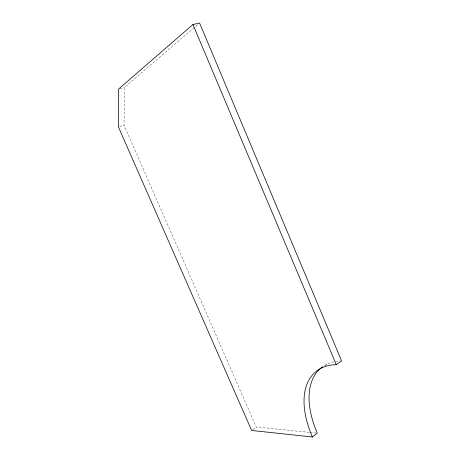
<?xml version="1.0" encoding="UTF-8"?>
<svg xmlns="http://www.w3.org/2000/svg" width="460" height="460" viewBox="0 0 460 460"><rect width="100%" height="100%" fill="white"/><g stroke="black" fill="none" stroke-linecap="round" stroke-linejoin="round"><path stroke-width="0.34" stroke-dasharray="2.3 1.72" d="M309.442 432.365L256.289 427.07L124.056 125.172L124.424 87.434L198.473 23.931M252.81 429.611L256.289 427.07M325.128 365.619L327.457 363.958M119.68 126.569L124.056 125.172M119.864 88.717L124.424 87.434M310.149 432.434L315.819 432.998M324.369 365.596A92.517 51.353 49.4 0 1 340.089 360.899"/><path stroke-width="0.69" d="M312.374 437A93.167 51.054 49.6 0 1 336.283 364.648L341.567 360.824L199.565 23L192.953 24.535L118.565 89.079L118.433 126.971L251.649 430.456L312.374 437L317.239 433.136A92.517 51.353 49.4 0 1 322.632 366.735M192.953 24.535L336.283 364.648"/></g></svg>
